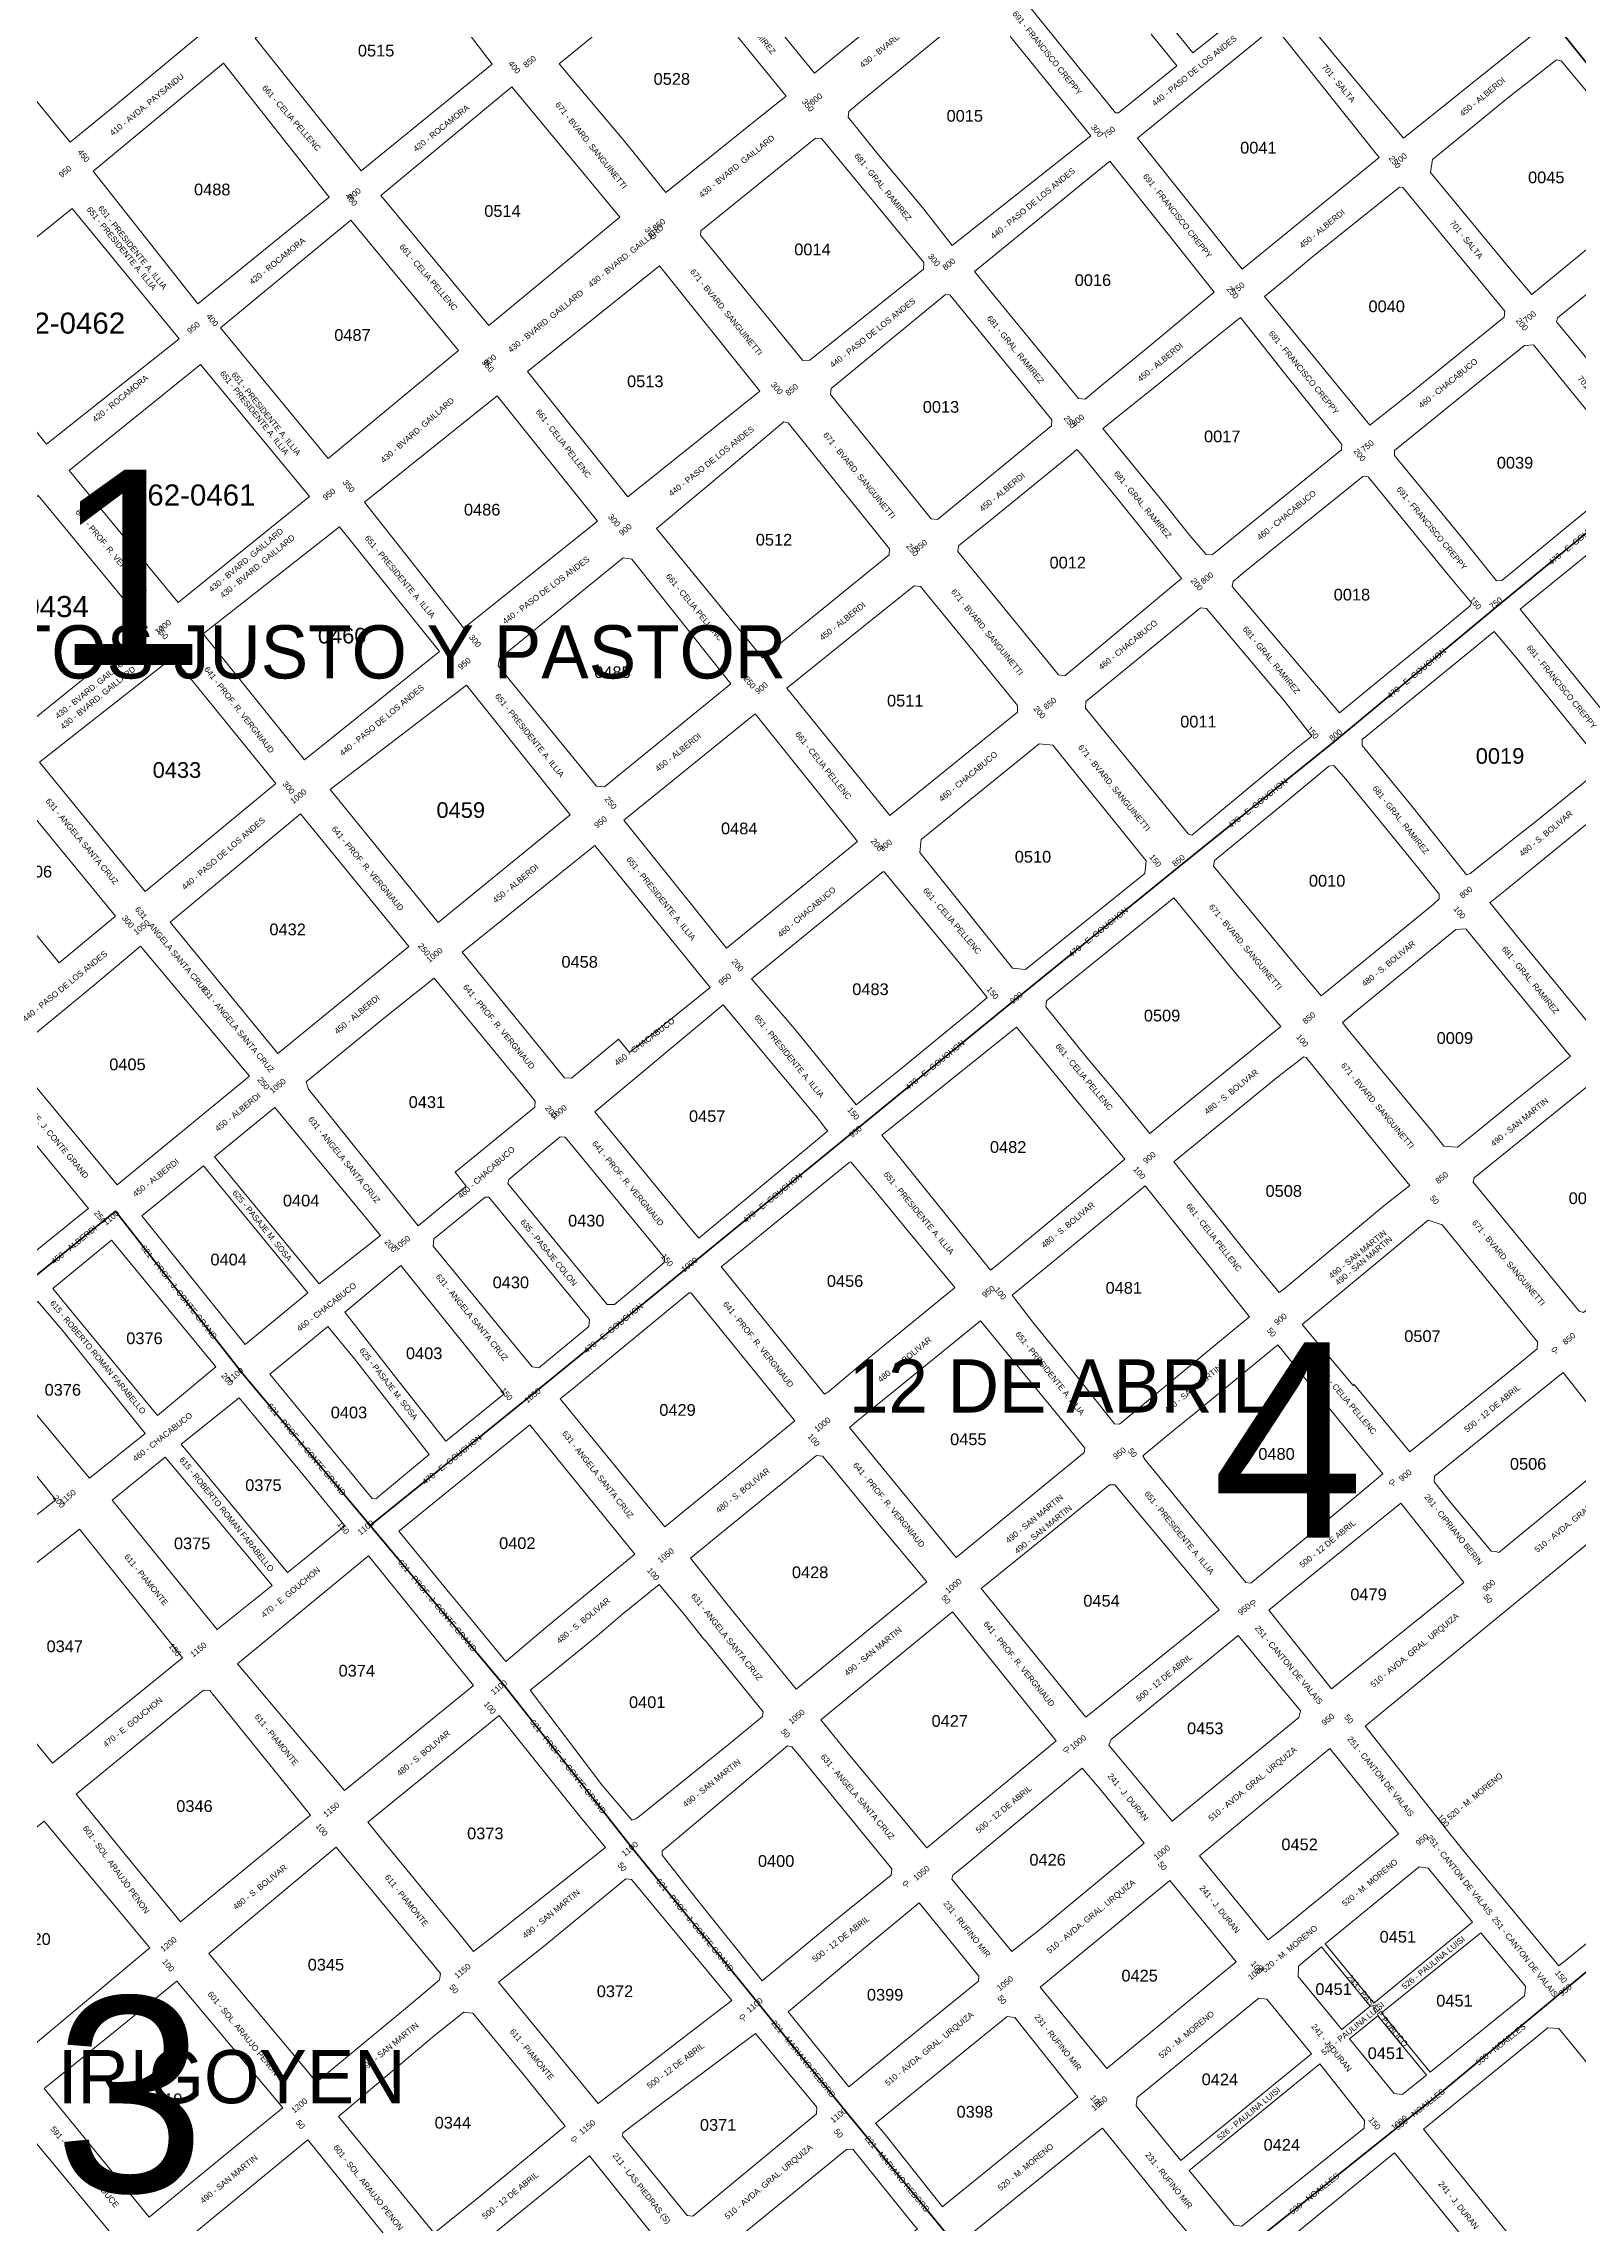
# Model space of a CAD drawing. Header units: millimetres. Extents: x -1182 to 19581, y -461 to 14363.
# Drawn here: x 14723 to 15509, y 10933 to 12049 of the extents above; entities that cross this region are included whole.
import ezdxf
from ezdxf.enums import TextEntityAlignment as Align

# ---------------------------------------------------------------- set-up
doc = ezdxf.new("R2010")
doc.units = ezdxf.units.MM
doc.layers.add('Barrios', color=70, linetype='Continuous', lineweight=40, true_color=0x94f532)
doc.layers.add('Barrios_Id', color=102, linetype='Continuous', lineweight=40)
doc.layers.add('Manzana', color=4, linetype='Continuous', lineweight=9)
doc.layers.add('Calle_id', color=7, linetype='Continuous')
doc.layers.add('Manzana_Id', color=6, linetype='Continuous')
doc.styles.add('Calle_Id', font='@Arial Unicode MS')
doc.styles.add('Manzana', font='@Arial Unicode MS')
doc.styles.add('SuperP', font='arial.ttf')

msp = doc.modelspace()

# ---------------------------------------------------------------- linework, layer by layer
at = {"layer": 'Barrios', "lineweight": 50}
for points in [[(15630.7, 11894.6), (15564.5, 11974.8), (15499.7, 12055.3), (15434, 12135.9), (15365.1, 12220.2), (15291, 12301.4), (15226.9, 12385.8), (15162.2, 12466.1)], [(14889.9, 11290.5), (14930.5, 11323.3), (14973.5, 11358.2), (15013.7, 11391.1), (15055.3, 11425.1), (15136.6, 11491.6), (15221.4, 11560.9), (15303.9, 11627.7), (15384.7, 11693), (15466.6, 11760.8), (15549.8, 11829.3), (15630.7, 11894.6)]]:
    msp.add_lwpolyline(points, dxfattribs=at)
at = {"layer": 'Barrios'}
for points in [[(14889.9, 11290.5), (14824.5, 11368.4), (14759.4, 11451.4), (14717.1, 11417.2), (14675.5, 11383.5), (14594.6, 11317), (14526.3, 11397), (14443.5, 11329.3), (14510.8, 11247.7), (14430.5, 11180.7), (14396.1, 11152)], [(15249.6, 10849.9), (15184.5, 10928.6), (15134.9, 10988.6), (15088.4, 11046.2), (15023.7, 11125.8), (14958.6, 11208.5), (14889.9, 11290.5)], [(15743, 11252.5), (15665.9, 11190), (15579.9, 11117.5), (15497.2, 11049.5), (15439.3, 11001.3), (15415.3, 10982.1), (15331.3, 10914.9), (15249.6, 10849.9)]]:
    msp.add_lwpolyline(points, dxfattribs=at)
at = {"layer": 'Manzana'}
for points in [[(15131.8, 12157.9), (15145.2, 12140.3), (15159.7, 12122.8), (15184.4, 12091.5), (15184.6, 12089.1), (15151.8, 12062.2), (15117.4, 12034.1), (15063.7, 12100), (15063.9, 12101.8)], [(15283.4, 12136.3), (15286.4, 12135.8), (15341.9, 12068.8), (15311, 12044.4), (15287.2, 12074), (15294.3, 12079.6), (15279.1, 12098.7), (15263.9, 12086), (15302.9, 12037.8), (15273, 12013.7), (15271.4, 12013.8), (15216.9, 12081.4)], [(14748.7, 12120.5), (14786, 12074.4), (14802.7, 12053.5), (14758.4, 12016.9), (14736.3, 11998.8), (14709.2, 12031.8), (14681.4, 12065.9)], [(15433.5, 12123.7), (15462.3, 12086.9), (15486, 12057.8), (15486.3, 12054.7), (15478.2, 12048.3), (15418.9, 12000.7), (15363.1, 12067.8)], [(14898.6, 12106.1), (14939, 12056), (14952.4, 12038.7), (14885.3, 11984), (14830.9, 12052)], [(15048.4, 12089.4), (14986.6, 12038.9), (15020.7, 11998.4), (15041.2, 11972.9), (15094, 12015.2), (15102.8, 12022.2), (15088.3, 12040)], [(15140.4, 12019), (15201.5, 12069.1), (15204.6, 12068.8), (15258.8, 12001.9), (15187.9, 11945.9), (15172.6, 11965.2), (15149.9, 11992.4), (15134.5, 12011.5), (15134.9, 12014.5)], [(15353.1, 12058), (15282.8, 12000.8), (15336.3, 11933.7), (15406.5, 11990.8)], [(14814.7, 12039.1), (14868.8, 11970.6), (14801.7, 11915.9), (14748, 11983.9)], [(14962.4, 12027), (14895.4, 11971.5), (14950.6, 11904.8), (15017.6, 11960.3)], [(15117.8, 12000.8), (15059.2, 11953.3), (15058.9, 11951.2), (15083.4, 11921.2), (15111.3, 11886.9), (15115, 11887.1), (15173.1, 11933.7), (15173.3, 11937.2), (15120.9, 12000.6)], [(15268.6, 11989), (15199.2, 11932.6), (15206, 11924.4), (15252.5, 11867.5), (15256, 11867.2), (15264.5, 11874.3), (15289, 11894.4), (15321.9, 11921.9), (15299.1, 11950.8)], [(15416.8, 11975.7), (15418.6, 11975.6), (15470.8, 11912.2), (15470.4, 11909.1), (15421, 11869.1), (15401.7, 11853.8), (15372.5, 11889.6), (15347.8, 11919.7), (15359.8, 11929.6), (15371.5, 11939.3)], [(14737.2, 11964.8), (14669.8, 11910.5), (14724.2, 11844.1), (14792, 11898.1)], [(14879.9, 11958.8), (14935.1, 11892), (14868.4, 11836.8), (14813.2, 11903.6)], [(15562.6, 11961.3), (15535.3, 11939.1), (15497.8, 11908.8), (15497.3, 11906.8), (15519.3, 11880.2), (15535.4, 11860.7), (15548.1, 11845.4), (15551.3, 11841.8), (15564.7, 11852.3), (15584.4, 11868.8), (15617.2, 11895.1), (15617.6, 11896.9), (15598.6, 11919.8), (15582.2, 11939.6), (15564.9, 11961.3)], [(15038, 11935.5), (14970.4, 11881.4), (15021.8, 11817.2), (15089.4, 11871.3)], [(15184.4, 11920.8), (15186.6, 11920.5), (15238.9, 11856.6), (15238.7, 11853.5), (15180.3, 11805.5), (15177.1, 11805.9), (15125.6, 11869.5), (15125.9, 11872.6)], [(15353.7, 11814.1), (15387.1, 11841.3), (15387.3, 11844), (15358.6, 11879.6), (15335.4, 11908.9), (15322.6, 11898.7), (15293, 11874.5), (15265, 11852.2), (15293.9, 11816.8), (15309.5, 11797.4), (15317.9, 11787.7), (15320.9, 11787.4)], [(15485.4, 11894.9), (15480.8, 11894.7), (15455.7, 11874.5), (15414.3, 11840.9), (15414.3, 11838.3), (15449.4, 11795.5), (15466.6, 11774.2), (15469.2, 11774.4), (15502.2, 11801.4), (15535.2, 11828.5), (15536.1, 11832.7), (15502.4, 11874.2)], [(14803, 11884.9), (14858.8, 11817.3), (14791.5, 11763), (14735.7, 11830.7)], [(14954.8, 11868.9), (15006.2, 11804.7), (14937.8, 11749.9), (14886.9, 11814.5)], [(15101.7, 11855.6), (15074.7, 11832.8), (15036.5, 11800.9), (15090.7, 11734.7), (15155.6, 11787.5), (15155.7, 11790.5), (15103.9, 11855.1)], [(15251.7, 11841.4), (15248.7, 11838.9), (15207.4, 11805.2), (15191.1, 11792), (15190.8, 11789.1), (15242.2, 11726), (15245.5, 11725.6), (15305.3, 11775.4), (15274, 11814.2), (15253.8, 11839)], [(15398, 11827.6), (15400.8, 11827.4), (15441.8, 11777.3), (15453.7, 11762.9), (15453, 11761.4), (15438.8, 11749.6), (15412.6, 11728.3), (15386.1, 11706.5), (15361.5, 11735.5), (15331.2, 11771.3), (15331.7, 11773.8), (15336.7, 11778)], [(14719.8, 11817.8), (14775.6, 11750.2), (14708.3, 11695.9), (14652.5, 11763.5)], [(15549.6, 11816), (15585.9, 11771.5), (15604, 11749.5), (15603.8, 11746.6), (15557.6, 11709.1), (15536.4, 11691.9), (15533.9, 11691.5), (15478.7, 11759.6), (15510.3, 11785.4), (15547.9, 11816)], [(14804.4, 11747.1), (14856.2, 11682.5), (14925.3, 11737.9), (14874.2, 11801.8)], [(15019.4, 11786), (14956, 11734.4), (14955.4, 11730.6), (15005.8, 11669.1), (15009.8, 11668.7), (15074.5, 11721.5), (15023.9, 11785.2)], [(15168.3, 11771.6), (15171.6, 11771.3), (15193.9, 11744), (15221.2, 11710.3), (15221.2, 11707), (15155.9, 11654.1), (15103.2, 11719.2), (15142.6, 11751)], [(15315, 11760.3), (15256.2, 11712.3), (15256.1, 11708.9), (15308.9, 11644.4), (15310.6, 11644), (15364.2, 11688.5), (15371.9, 11694.7), (15358.1, 11712.3), (15318.1, 11760)], [(15465.3, 11748.3), (15454.7, 11739.6), (15397.8, 11692.9), (15397.8, 11689.9), (15423.3, 11658.6), (15451.1, 11623.7), (15453.1, 11624.3), (15477.2, 11643.6), (15485.8, 11650.3), (15514.4, 11673.4), (15519.9, 11678.1), (15520.2, 11680.9), (15477.3, 11734)], [(14789, 11735), (14720.5, 11681.4), (14774.7, 11615.1), (14841.6, 11670.4)], [(14939.1, 11720.7), (14992.2, 11654.4), (14924.6, 11599.2), (14869.3, 11667.4)], [(15086.9, 11706), (15019.7, 11651.6), (15072.3, 11586.1), (15139.4, 11640.7)], [(15232.4, 11690.7), (15239.3, 11690), (15287.1, 11630.8), (15286.4, 11624.3), (15225.3, 11575.1), (15218.7, 11575.8), (15171.3, 11635), (15172, 11641.7)], [(15383.3, 11679.6), (15388.6, 11673.6), (15421.8, 11632.8), (15437.2, 11613.8), (15437.1, 11611.3), (15434.1, 11608.5), (15380.3, 11564.6), (15376.7, 11561.7), (15365.7, 11574.8), (15321.7, 11628.1), (15322.2, 11631), (15358.3, 11660.6), (15380.6, 11679.3)], [(14704.8, 11669.1), (14759.4, 11602.5), (14730.7, 11578.6), (14676, 11645.3)], [(15531.1, 11664.6), (15471, 11615.7), (15464.9, 11610.8), (15463.1, 11609.4), (15478.9, 11589.8), (15517.2, 11543.4), (15519.4, 11542.8), (15549.7, 11567.5), (15587.8, 11598.5), (15564.8, 11626.6), (15533.7, 11664.2)], [(15004.9, 11638.6), (15064, 11565.9), (15022.7, 11532.7), (15017, 11539.5), (14992.9, 11519.5), (14989.4, 11519.7), (14937, 11584)], [(15152.3, 11625.1), (15153.1, 11625.1), (15162.8, 11613.4), (15192.4, 11577.4), (15205.7, 11560.8), (15198.4, 11554.6), (15161.3, 11524.2), (15138.7, 11505.9), (15115.5, 11534.5), (15109.7, 11541.7), (15103.3, 11549.3), (15085.1, 11570.4)], [(15301.4, 11611.9), (15295.9, 11607.5), (15236.2, 11559.1), (15235.8, 11556), (15256.5, 11530.4), (15273.7, 11510), (15289.1, 11491.3), (15299.4, 11500), (15356.1, 11546), (15349.3, 11554), (15336.6, 11569), (15335.9, 11569.9), (15334.8, 11571.1)], [(15450.9, 11596), (15500.4, 11535.4), (15502.5, 11532.9), (15504.4, 11530.8), (15474.6, 11506.9), (15455.1, 11491), (15446.6, 11484.3), (15439.5, 11484.8), (15433.7, 11492), (15392.1, 11542.5), (15389.1, 11546.1), (15387.6, 11548), (15393.1, 11552.6), (15445.7, 11595.6)], [(14772.2, 11587.1), (14747.7, 11566.5), (14705.2, 11531.5), (14760.4, 11465), (14828.1, 11520.5)], [(14922.7, 11570.7), (14968.1, 11515.7), (14974.3, 11507.8), (14974.1, 11504.7), (14933.3, 11471.4), (14939, 11464.2), (14914.4, 11443.9), (14858.2, 11514), (14857.1, 11517.6), (14898.4, 11551.5)], [(15070.6, 11557.1), (15118.9, 11499.2), (15120.5, 11497.2), (15123.2, 11493.6), (15124.1, 11492.6), (15118.9, 11488.2), (15058.2, 11437.7), (15052.6, 11444.2), (15004.9, 11502.3)], [(15220.8, 11545.6), (15151.9, 11490.3), (15207.5, 11421.2), (15210.5, 11423.6), (15276.2, 11478.1), (15252.2, 11507.3)], [(14690.5, 11519.3), (14623, 11463.3), (14668.2, 11408.4), (14675.9, 11398.8), (14678.8, 11398.6), (14690.6, 11408.4), (14744.4, 11451.9), (14745.7, 11452.9)], [(15514.5, 11516.5), (15516.9, 11516.2), (15570.3, 11450.7), (15570.2, 11447.5), (15550.8, 11431.7), (15511.1, 11399.6), (15508.8, 11400.2), (15454.6, 11466.3), (15455.1, 11468.5)], [(14895.2, 11439), (14863.8, 11414.3), (14810.1, 11479.2), (14841, 11504.5)], [(14987.1, 11489.6), (14973.7, 11478.5), (14960.8, 11467.7), (14960.4, 11465.7), (15011.2, 11403.7), (15015, 11403.6), (15027, 11413.8), (15040.4, 11425.2), (15040.5, 11427.6), (14989.7, 11489.4)], [(15135.9, 11476.8), (15135.1, 11476.3), (15084.7, 11435.3), (15069.6, 11423), (15070, 11422.4), (15114.2, 11367.8), (15122.5, 11357.7), (15124.7, 11359.2), (15142.1, 11373.9), (15188.8, 11412), (15189.2, 11412.4), (15165.3, 11441.3), (15151.3, 11458.3)], [(14786.2, 11432.6), (14773, 11449), (14804.5, 11474.7), (14857.9, 11409.6), (14825.8, 11383.2)], [(14950.6, 11458.7), (15002.1, 11396), (15001.8, 11392.4), (14976.2, 11371.3), (14972.8, 11371.8), (14922.1, 11433.6), (14922.4, 11437.3), (14948.8, 11458.7)], [(15367.1, 11393.5), (15393.2, 11362.3), (15393.6, 11362.7), (15422.2, 11328.2), (15477.6, 11373), (15487.3, 11381), (15487.5, 11384.6), (15438.7, 11444.5), (15431.6, 11446.9), (15404.6, 11424.5)], [(14757.4, 11436.6), (14727.3, 11411.8), (14738.8, 11397.9), (14780.9, 11346.8), (14810.9, 11371.7)], [(14905.6, 11423.6), (14876.9, 11399.8), (14902.8, 11366.4), (14928.6, 11333.7), (14958.4, 11358)], [(14719.7, 11405.3), (14690.3, 11381.5), (14746.1, 11314.8), (14774.7, 11337.7), (14733.2, 11389.3)], [(15053.2, 11409.6), (14995, 11361.7), (14987.2, 11355.4), (15005.6, 11332.9), (15040.8, 11289.8), (15070.4, 11314.1), (15107.2, 11344.1), (15054.4, 11409.4), (15054.2, 11409.6)], [(14868.2, 11392.5), (14853.5, 11380.3), (14838.5, 11368.1), (14890.8, 11304.4), (14892.8, 11304.2), (14920, 11326.9), (14881.9, 11375.9)], [(15202.4, 11395.4), (15138.6, 11343.7), (15135.3, 11340.7), (15172.3, 11295.5), (15189.9, 11274.1), (15193.6, 11277.2), (15255.4, 11328), (15255.7, 11330.2), (15250.2, 11337.1)], [(14728.9, 11303.7), (14675.5, 11369.8), (14620.6, 11325.1), (14620.2, 11324.8), (14611.8, 11317.7), (14607.3, 11314.2), (14660.3, 11249.6), (14686.7, 11270.3), (14694.2, 11276.6)], [(15500.6, 11368.8), (15434.7, 11315.8), (15434.6, 11312.9), (15442.7, 11302.8), (15463.8, 11277.4), (15466.1, 11277.2), (15467.8, 11276.8), (15530, 11328), (15530.2, 11331.3)], [(14822.7, 11355.9), (14793.1, 11332.1), (14847.6, 11266.5), (14854.4, 11272), (14876.9, 11290.4), (14853.8, 11318.5)], [(14971.6, 11342), (15025.3, 11275.9), (14979.7, 11238.2), (14959.3, 11221), (14935.8, 11249.6), (14930.7, 11255.7), (14904.6, 11287.7)], [(14784.9, 11325.5), (14757.7, 11303.6), (14783.3, 11272), (14811.6, 11237.3), (14839.6, 11259.9), (14805.4, 11301.1)], [(15118.4, 11326.4), (15121.5, 11326.1), (15126.4, 11320.3), (15151.3, 11289.9), (15174.8, 11261.7), (15150.7, 11241.7), (15107.9, 11206.8), (15072.4, 11250.5), (15053.9, 11273.8), (15072.7, 11289.1)], [(15202.7, 11258.3), (15256.3, 11192.5), (15324.5, 11247.3), (15271.1, 11311.4), (15268.3, 11311.4)], [(15417.5, 11302), (15449.8, 11261.3), (15389.1, 11212.6), (15383.6, 11208.2), (15382, 11206.9), (15366, 11227), (15350, 11247.2), (15356.7, 11252.9)], [(15546, 11308), (15550.9, 11307.3), (15648.3, 11187), (15539.9, 11098.2), (15537.9, 11096.8), (15498.4, 11065.1), (15495, 11069.3), (15451.4, 11121.9), (15442.8, 11132.6), (15399.2, 11187.9), (15515.1, 11282.8)], [(14741.1, 11288.6), (14793.7, 11222.8), (14769.2, 11202.9), (14727.2, 11168.8), (14672.7, 11235.2), (14674.2, 11236.4)], [(14889, 11275.1), (14821.9, 11219.8), (14876.7, 11154.9), (14942.8, 11208.6)], [(15037.8, 11260.4), (15019.2, 11245.3), (15006, 11234.1), (14979.3, 11212.3), (14971.7, 11206.2), (15008.5, 11157.8), (15022.9, 11140.7), (15023.8, 11139.7), (15025.9, 11140.3), (15027.7, 11141.7), (15073.3, 11178.4), (15090.8, 11192.8), (15091.1, 11195.1), (15061.8, 11231.2), (15060.6, 11232.6), (15051, 11244.6)], [(15334.3, 11234.3), (15366.1, 11195.7), (15365.4, 11192.2), (15300.4, 11139.1), (15268, 11178.1), (15269.2, 11181)], [(14804.6, 11206.2), (14807.7, 11206), (14859.3, 11142.2), (14792.7, 11087.6), (14764.4, 11122.1), (14739.3, 11153), (14795.7, 11199)], [(14955.9, 11193.3), (14996.8, 11142.1), (15010.3, 11125.7), (14952.5, 11079.9), (14942.8, 11072.5), (14935.3, 11081.9), (14896.9, 11128.6), (14888.7, 11138.7), (14906.1, 11152.9)], [(15103.5, 11177.7), (15105.8, 11177.2), (15109.6, 11172.7), (15157, 11114.8), (15156.6, 11111.6), (15127.3, 11087.9), (15090.5, 11057.4), (15057, 11099.5), (15039.3, 11121.7), (15039.4, 11124), (15040.9, 11125.2)], [(15381.2, 11176.3), (15416.3, 11132.7), (15353.9, 11081.7), (15352.1, 11080.4), (15349.7, 11078.4), (15314.5, 11121.4)], [(15254.4, 11166.3), (15263.4, 11155.8), (15286.1, 11128), (15233.4, 11084.2), (15218.4, 11072.4), (15187.6, 11109.5), (15188.1, 11111.6), (15195.4, 11117.4)], [(14723, 11139.2), (14655.5, 11084.9), (14669.9, 11067.7), (14710.2, 11018.4), (14777, 11074.3)], [(14872.5, 11125.8), (14925.8, 11061.2), (14925.4, 11057.9), (14911.8, 11046.5), (14862.3, 11005.6), (14807.3, 11071.4)], [(15020.8, 11109.7), (15023.6, 11109.4), (15075.1, 11047.3), (15051, 11029), (15006.6, 10994.6), (14955.6, 11056.7), (14978.5, 11074.9)], [(15299.2, 11108.8), (15232.8, 11054.2), (15267, 11012.6), (15333.3, 11067.2)], [(15427, 11115.8), (15431.5, 11115.2), (15454.3, 11087.4), (15403.7, 11046), (15378.8, 11076.4)], [(15170.9, 11097.3), (15201.5, 11059.8), (15201.3, 11057.2), (15165.2, 11028), (15135, 11003.2), (15103.9, 11041.6), (15137.5, 11069.7)], [(15458.5, 11082.1), (15481.3, 11054.7), (15481.4, 11054.1), (15480.9, 11049.7), (15432.6, 11010.7), (15407.7, 11041.1)], [(15377, 11074.8), (15365.1, 11065), (15365, 11059.7), (15387.3, 11032.6), (15401.8, 11044.5)], [(14790.9, 11057.2), (14738.7, 11015), (14726.3, 11005), (14722.9, 11002.3), (14724.5, 11000.4), (14776.7, 10936.4), (14821.5, 10973.1), (14845.1, 10992.4)], [(14937.8, 11041.4), (14942.5, 11040.9), (14967.5, 11010.6), (14989.7, 10983), (14945.4, 10946.5), (14922.6, 10928.2), (14873.6, 10988), (14922.8, 11029.4)], [(15344.9, 11048.5), (15349, 11048), (15371.8, 11020), (15304.9, 10965.5), (15282.1, 10993.4), (15282.5, 10997.7)], [(15087.1, 11030.4), (15036.6, 10992.7), (15019.2, 10979.7), (15019, 10977.9), (15024.5, 10971.3), (15052.2, 10937.3), (15055.1, 10937), (15118.3, 10989.4), (15118.6, 10992.8)], [(15216, 11039.1), (15219.9, 11038.7), (15252.2, 10998), (15184.2, 10942.9), (15182.8, 10941.8), (15153.5, 10978.7), (15148.5, 10984.5), (15148.9, 10984.8)], [(15405.8, 11039.6), (15430.7, 11009.2), (15418.3, 10999.2), (15414.2, 10999.7), (15391.2, 11027.8)], [(15376, 11015), (15399, 10986), (15398.8, 10982.1), (15336.2, 10931.9), (15332.2, 10932.4), (15309.2, 10960.3)], [(14706.7, 10989), (14759.7, 10925.2), (14759.1, 10921.7), (14694.4, 10869.3), (14641.4, 10935.1), (14667.1, 10956.2), (14699.2, 10983)], [(14858, 10976.1), (14844.4, 10965), (14802.2, 10930.2), (14790.3, 10920.8), (14816.9, 10888.3), (14838.3, 10861.6), (14841.1, 10861.3), (14907.3, 10914.9)], [(15264.8, 10982.1), (15262.1, 10980), (15197.4, 10927.8), (15197.3, 10927.5), (15251.3, 10860.8), (15300, 10900.1), (15309.3, 10907.6), (15319.1, 10915.8), (15299.4, 10939.1), (15290.7, 10950)], [(15002.2, 10967.9), (14949.6, 10925.2), (14935, 10913.3), (14970.4, 10868.9), (15038.1, 10923)], [(15137, 10971.2), (15168.6, 10932.1), (15170.1, 10930.4), (15101.8, 10877.1), (15069.3, 10916.3), (15069.9, 10919.1), (15133.7, 10971.1)]]:
    msp.add_lwpolyline(points, close=True, dxfattribs=at)
at = {"layer": 'Manzana', "linetype": 'Continuous'}
for points in [[(15552.7, 11976.7), (15499.7, 12040.3), (15497.2, 12040.8), (15472.1, 12021.3), (15458.8, 12010.3), (15433.7, 11989.9), (15432.7, 11983.2), (15473, 11934.4), (15484.6, 11920.7), (15489.6, 11924.9)], [(15429.1, 10981.5), (15547.1, 10836), (15612.8, 10889.4), (15613.2, 10893.1), (15498.5, 11033.1), (15492.8, 11033.4)], [(15414.3, 10969.4), (15467.1, 10904.4), (15400.2, 10848.1), (15348.5, 10913.3), (15349.3, 10916.3)]]:
    msp.add_lwpolyline(points, close=True, dxfattribs=at)
at = {"layer": 'Manzana'}
for points in [[(14909.6, 11587), (14854.2, 11654.9), (14787.5, 11599.4), (14842.5, 11532.2), (14909.6, 11587)], [(15301.4, 11476.7), (15339.9, 11428.4), (15355.3, 11409.8), (15357.6, 11411.6), (15409.7, 11454.9), (15422.1, 11464.6), (15413.6, 11475), (15369, 11530.2), (15367.8, 11530.4), (15354.5, 11520.2), (15301.4, 11476.7)], [(15286.7, 11464.4), (15340.1, 11397.4), (15332.6, 11391.2), (15273.5, 11342.4), (15271, 11342.6), (15248.1, 11371.4), (15229.7, 11394), (15220, 11406.5), (15218.5, 11408.4), (15251.8, 11435.7), (15286.7, 11464.4)], [(15188, 11246.3), (15120.6, 11191), (15136.1, 11171.9), (15174.9, 11125.6), (15241.1, 11180.3), (15188, 11246.3)]]:
    msp.add_lwpolyline(points, dxfattribs=at)
at = {"layer": 'Manzana', "linetype": 'Continuous'}
msp.add_lwpolyline([(15354.6, 11383.1), (15380, 11351.7), (15408.4, 11317), (15408.1, 11316.8), (15393.5, 11304.5), (15340.8, 11261), (15338.1, 11261.4), (15310.5, 11294.9), (15286.6, 11324.2), (15285.5, 11326.2), (15301.3, 11339.3), (15311.9, 11347.8), (15354.6, 11383.1)], dxfattribs=at)

# ---------------------------------------------------------------- texts
at = {"color": 40, "true_color": 0xe6bd19, "style": 'Calle_Id'}
for s, p in [('400', (14963.7, 12037.1, 1)), ('350', (15114, 12017.6, 1)), ('300', (15262, 12004.6, 1)), ('450', (14743.2, 11991.8, 1)), ('250', (15414.5, 11988.6, 1)), ('400', (14880.3, 11969.3, 1)), ('350', (15033.5, 11952.1, 1)), ('300', (15178.6, 11938.4, 1)), ('250', (15331.4, 11921.8, 1)), ('400', (14809.1, 11907.7, 1)), ('200', (15479.6, 11905.5, 1)), ('350', (14950.2, 11884.3, 1)), ('300', (15098.1, 11872.8, 1)), ('250', (15248.1, 11855.5, 1)), ('200', (15396.5, 11838.6, 1)), ('350', (14878.9, 11822.7, 1)), ('300', (15014.8, 11805.1, 1)), ('250', (15167.5, 11790, 1)), ('200', (15313.1, 11772.4, 1)), ('150', (15455.8, 11762.7, 1)), ('350', (14783.5, 11747.5, 1)), ('300', (14943.6, 11743.4, 1)), ('250', (15084.2, 11722.2, 1)), ('200', (15232.6, 11706.9, 1)), ('150', (15372.4, 11696.5, 1)), ('300', (14848.1, 11668.3, 1)), ('250', (15013, 11660.5, 1)), ('200', (15149.3, 11639.1, 1)), ('150', (15291.9, 11630.9, 1)), ('300', (14765.9, 11599.7, 1)), ('100', (15447.6, 11604.4, 1)), ('250', (14917.5, 11585.4, 1)), ('200', (15078, 11577.4, 1)), ('150', (15208.6, 11563.2, 1)), ('100', (15367.1, 11538.8, 1)), ('250', (14835.3, 11516.9, 1)), ('200', (14982.6, 11502.3, 1)), ('150', (15137.3, 11501.5, 1)), ('100', (15283.7, 11471.1, 1)), ('50', (15434.8, 11457.3, 1)), ('250', (14751.7, 11448.5, 1)), ('200', (14900.4, 11433.7, 1)), ('150', (15041.9, 11426.4, 1)), ('100', (15212.5, 11409.4, 1)), ('50', (15351.4, 11389.5, 1)), ('0-', (15496.6, 11380.1, 1)), ('200', (14816.8, 11365.4, 1)), ('150', (14959.7, 11357.8, 1)), ('100', (15117, 11334.3, 1)), ('50', (15280.2, 11327.8, 1)), ('0-', (15413.3, 11312.3, 1)), ('200', (14730.6, 11302.8, 1)), ('150', (14876.1, 11289.4, 1)), ('100', (15034.8, 11265.7, 1)), ('50', (15184.7, 11252.7, 1)), ('50', (15462.2, 11253.1, 1)), ('0-', (15342.1, 11250.6, 1)), ('150', (14789.9, 11226.9, 1)), ('100', (14951.2, 11197.3, 1)), ('50', (15102.6, 11184.2, 1)), ('50', (15391, 11191.5, 1)), ('0-', (15246.6, 11175.5, 1)), ('100', (15439.3, 11139.5, 1)), ('100', (14865.1, 11134.8, 1)), ('50', (15018.9, 11115.8, 1)), ('0-', (15164.4, 11106.9, 1)), ('50', (15295.5, 11116.3, 1)), ('100', (14786.5, 11065.4, 1)), ('100', (15343.8, 11064.4, 1)), ('50', (14932.8, 11053.3, 1)), ('150', (15499.6, 11059.6, 1)), ('50', (15213.4, 11047.8, 1)), ('0-', (15080.8, 11038.5, 1)), ('100', (15261.6, 10995.8, 1)), ('50', (14854.2, 10983.9, 1)), ('150', (15404.1, 10984.5, 1)), ('0-', (14994.6, 10976, 1)), ('50', (15129.7, 10979.4, 1))]:
    msp.add_text(s, height=3, rotation=309.3589, dxfattribs=at).set_placement(p, align=Align.MIDDLE)
at = {"color": 32, "true_color": 0xe3621c, "style": 'Calle_Id'}
for s, p in [('850', (14971.5, 12040, 1)), ('800', (15118.1, 12020.8, 1)), ('750', (15268.1, 12003.8, 1)), ('700', (15417.4, 11990.1, 1)), ('950', (14733.7, 11983.7, 1)), ('900', (14881.8, 11972.3, 1)), ('850', (15037.7, 11956.5, 1)), ('800', (15186.1, 11936.3, 1)), ('750', (15334.3, 11924, 1)), ('700', (15483.5, 11909.3, 1)), ('950', (14799.4, 11903.8, 1)), ('900', (14951.2, 11887.1, 1)), ('850', (15105.7, 11872, 1)), ('800', (15252.2, 11856.4, 1)), ('750', (15400.4, 11843.2, 1)), ('950', (14868.8, 11818.5, 1)), ('900', (15020.5, 11800.4, 1)), ('850', (15171.8, 11792.2, 1)), ('800', (15318.3, 11775.6, 1)), ('750', (15466.2, 11762.8, 1)), ('1000', (14783.8, 11750.5, 1)), ('950', (14938.1, 11731.8, 1)), ('900', (15090.2, 11719.3, 1)), ('850', (15237.9, 11711.4, 1)), ('800', (15384.2, 11695.2, 1)), ('1000', (14853.1, 11663.8, 1)), ('950', (15007.8, 11650.7, 1)), ('900', (15153.8, 11638.8, 1)), ('850', (15303.7, 11631, 1)), ('800', (15450.9, 11614.7, 1)), ('1050', (14772.8, 11596.8, 1)), ('1000', (14922.8, 11582.6, 1)), ('950', (15071.4, 11570.2, 1)), ('900', (15220.7, 11560.7, 1)), ('850', (15370.5, 11550.4, 1)), ('1050', (14842.5, 11515.6, 1)), ('1000', (14986.4, 11502.1, 1)), ('950', (15138.3, 11492.2, 1)), ('900', (15288.8, 11478.9, 1)), ('850', (15438.5, 11468.6, 1)), ('1100', (14757.2, 11448.1, 1)), ('1050', (14906.2, 11435.2, 1)), ('1000', (15053.3, 11424.1, 1)), ('950', (15206.4, 11410.3, 1)), ('900', (15355.9, 11396.2, 1)), ('850', (15503.6, 11386.2, 1)), ('1100', (14820.8, 11367.6, 1)), ('1050', (14973, 11357.1, 1)), ('1000', (15121.4, 11342.2, 1)), ('950', (15273.5, 11327.6, 1)), ('900', (15419.8, 11316.2, 1)), ('1150', (14735, 11305.1, 1)), ('1100', (14887.6, 11289.5, 1)), ('1050', (15041.2, 11275.2, 1)), ('1000', (15188.5, 11259.6, 1)), ('900', (15462.6, 11259.8, 1)), ('950', (15337.4, 11247.7, 1)), ('1150', (14801.9, 11227, 1)), ('1100', (14955.8, 11207.7, 1)), ('1050', (15108.2, 11192.6, 1)), ('950', (15380.2, 11191.3, 1)), ('1000', (15252.3, 11179.6, 1)), ('1150', (14870, 11145.1, 1)), ('950', (15428.4, 11129.7, 1)), ('1100', (15022.8, 11125, 1)), ('1000', (15295.2, 11123.2, 1)), ('1050', (15172.1, 11112.6, 1)), ('1200', (14786.6, 11076.2, 1)), ('1150', (14937.1, 11062.5, 1)), ('1000', (15343.4, 11061.7, 1)), ('1050', (15214.9, 11056.2, 1)), ('950', (15501.8, 11052.8, 1)), ('1100', (15086.7, 11045, 1)), ('1200', (14853.6, 10993.6, 1)), ('1050', (15263.2, 10994.7, 1)), ('1150', (15001, 10982.5, 1)), ('1100', (15129.6, 10988.6, 1)), ('1000', (15416.7, 10984.8, 1))]:
    msp.add_text(s, height=3, rotation=39.3589, dxfattribs=at).set_placement(p, align=Align.MIDDLE)
at = {"layer": 'Barrios', "char_height": 27.226, "width": 759.763, "attachment_point": 1, "style": 'SuperP'}
for s, insert in [('{\\fConstantia|b0|i0|c0|p18;SANTOS JUSTO Y PASTOR}', (14629.5, 11751.4)), ('{\\fConstantia|b0|i0|c0|p18;12 DE ABRIL}', (15134.9, 11375.6)), ('{\\fConstantia|b0|i0|c0|p18;HIPOLITO IRIGOYEN}', (14549.9, 11022))]:
    msp.add_mtext(s, dxfattribs=dict(at, insert=insert))
at = {"layer": 'Barrios_Id', "style": 'Manzana'}
for s, p in [('1', (14766.7, 11781)), ('3', (14766.7, 10999.3))]:
    msp.add_text(s, height=100, dxfattribs=at).set_placement(p, align=Align.MIDDLE_CENTER)
at = {"layer": 'Barrios_Id', "color": 102, "style": 'Manzana'}
msp.add_text('4', height=100, dxfattribs=at).set_placement((15359.8, 11334.3), align=Align.MIDDLE_CENTER)
at = {"layer": 'Calle_id', "color": 7, "style": 'Calle_Id'}
for s, rotation, p in [('681 - GRAL. RAMIREZ', 309.0326, (15082.9, 12061.2, 1)), ('430 - BVARD. GAILLARD', 38.9086, (15159.8, 12052.8, 1)), ('440 - PASO DE LOS ANDES', 39.218, (15311.8, 12035.3, 1)), ('701 - SALTA', 309.4269, (15385.7, 12028.9, 1)), ('410 - AVDA. PAYSANDU', 39.4064, (14775.5, 12018, 1)), ('661 - CELIA PELLENC', 311.062, (14849.6, 12011.1, 1)), ('450 - ALBERDI', 39.5201, (15459.3, 12021.9, 1)), ('420 - ROCAMORA', 38.9912, (14926.2, 12005.9, 1)), ('671 - BVARD. SANGUINETTI', 308.8014, (15003, 11997.1, 1)), ('430 - BVARD. GAILLARD', 38.9086, (15077.5, 11986.4, 1)), ('681 - GRAL. RAMIREZ', 309.2763, (15152.4, 11975.8, 1)), ('440 - PASO DE LOS ANDES', 39.4842, (15229.1, 11967.4, 1)), ('651 - PRESIDENTE A. ILLIA', 309.24, (14762.6, 11944.4)), ('651 - PRESIDENTE A. ILLIA', 308.6417, (14768.2, 11944.8, 1)), ('450 - ALBERDI', 39.4367, (15377.2, 11954.4, 1)), ('701 - SALTA', 309.0871, (15451.1, 11948.9, 1)), ('420 - ROCAMORA', 38.9912, (14842.3, 11937.9, 1)), ('661 - CELIA PELLENC', 310.3635, (14919.7, 11929.6, 1)), ('430 - BVARD. GAILLARD', 39.0333, (15020.7, 11940.5, 1)), ('671 - BVARD. SANGUINETTI', 309.1674, (15072.2, 11911.7, 1)), ('430 - BVARD. GAILLARD', 39.0333, (14979.7, 11907.1, 1)), ('440 - PASO DE LOS ANDES', 38.4302, (15147.1, 11901.1, 1)), ('681 - GRAL. RAMIREZ', 309.0522, (15220.2, 11892.6, 1)), ('450 - ALBERDI', 39.4367, (15294.3, 11886.1, 1)), ('420 - ROCAMORA', 39.2039, (14761.9, 11867.5, 1)), ('651 - PRESIDENTE A. ILLIA', 308.5526, (14830.6, 11860.2)), ('651 - PRESIDENTE A. ILLIA', 308.9485, (14836.6, 11859.7, 1)), ('460 - CHACABUCO', 39.1811, (15441.7, 11875.3, 1)), ('701 - SALTA', 309.7604, (15516.6, 11869.3, 1)), ('430 - BVARD. GAILLARD', 41.1416, (14914, 11851.3, 1)), ('661 - CELIA PELLENC', 307.8145, (14988.8, 11844.5, 1)), ('440 - PASO DE LOS ANDES', 38.6464, (15064.5, 11835.4, 1)), ('671 - BVARD. SANGUINETTI', 309.1999, (15140.3, 11828.1, 1)), ('450 - ALBERDI', 39.4367, (15213.4, 11819.6, 1)), ('681 - GRAL. RAMIREZ', 309.7251, (15285.4, 11813.2, 1)), ('460 - CHACABUCO', 39.2397, (15359, 11807.8, 1)), ('641 - PROF. R. VERGNIAUD', 309.6564, (14757.4, 11789.1, 1)), ('430 - BVARD. GAILLARD', 40.0253, (14826.3, 11784.8)), ('470 - E. GOUCHON', 39.4717, (15508.2, 11795.1, 1)), ('430 - BVARD. GAILLARD', 39.6451, (14832.1, 11781.6, 1)), ('651 - PRESIDENTE A. ILLIA', 309.8171, (14905.1, 11776.3, 1)), ('440 - PASO DE LOS ANDES', 37.1337, (14979.9, 11769.4, 1)), ('661 - CELIA PELLENC', 309.5542, (15055.9, 11760.7, 1)), ('671 - BVARD. SANGUINETTI', 309.1999, (15205.8, 11747.9, 1)), ('450 - ALBERDI', 38.5359, (15131.7, 11753.5, 1)), ('460 - CHACABUCO', 39.2397, (15277.8, 11741.4, 1)), ('681 - GRAL. RAMIREZ', 309.468, (15351.2, 11733.6, 1)), ('430 - BVARD. GAILLARD', 39.2756, (14747.8, 11719.8)), ('470 - E. GOUCHON', 39.6069, (15425.6, 11726.9, 1)), ('430 - BVARD. GAILLARD', 39.2637, (14750.4, 11714.3, 1)), ('641 - PROF. R. VERGNIAUD', 308.1425, (14822.8, 11708.1)), ('440 - PASO DE LOS ANDES', 39.6099, (14895.8, 11702.8)), ('651 - PRESIDENTE A. ILLIA', 308.821, (14971.5, 11695.1, 1)), ('450 - ALBERDI', 38.5359, (15047.5, 11686.4, 1)), ('661 - CELIA PELLENC', 308.7231, (15121.9, 11679.6, 1)), ('671 - BVARD. SANGUINETTI', 309.2159, (15270.8, 11668.2, 1)), ('460 - CHACABUCO', 39.7894, (15196, 11674, 1)), ('470 - E. GOUCHON', 38.9596, (15344.3, 11660.3, 1)), ('681 - GRAL. RAMIREZ', 308.5756, (15417.5, 11651.8, 1)), ('631 - ANGELA SANTA CRUZ', 309.5623, (14742.3, 11640.8, 1)), ('480 - S. BOLIVAR', 39.5959, (15491.8, 11644.8, 1)), ('440 - PASO DE LOS ANDES', 40.5955, (14814.7, 11634.6)), ('641 - PROF. R. VERGNIAUD', 309.7962, (14888.6, 11626.9)), ('450 - ALBERDI', 39.3721, (14964.3, 11619.2, 1)), ('651 - PRESIDENTE A. ILLIA', 308.8728, (15038.8, 11611.5, 1)), ('460 - CHACABUCO', 40.1592, (15113.3, 11604.6, 1)), ('661 - CELIA PELLENC', 310.5892, (15187.8, 11600.1, 1)), ('631 - ANGELA SANTA CRUZ', 309.6433, (14788.1, 11585.4, 1)), ('470 - E. GOUCHON', 38.9596, (15262.6, 11594.3, 1)), ('671 - BVARD. SANGUINETTI', 309.789, (15338, 11586.7, 1)), ('480 - S. BOLIVAR', 39.5959, (15411.2, 11578.2, 1)), ('440 - PASO DE LOS ANDES', 39.2919, (14733.5, 11566.6, 1)), ('681 - GRAL. RAMIREZ', 309.4628, (15483.9, 11569.8, 1)), ('631 - ANGELA SANTA CRUZ', 309.6433, (14822, 11544.5, 1)), ('641 - PROF. R. VERGNIAUD', 309.5617, (14955.8, 11545.9, 1)), ('450 - ALBERDI', 39.6176, (14883.1, 11552.2, 1)), ('460 - CHACABUCO', 37.1811, (15030.3, 11538.2, 1)), ('651 - PRESIDENTE A. ILLIA', 309.3783, (15104.4, 11530.8, 1)), ('470 - E. GOUCHON', 39.2842, (15179, 11526.3, 1)), ('661 - CELIA PELLENC', 309.8241, (15255.4, 11520.2, 1)), ('480 - S. BOLIVAR', 38.7191, (15330.7, 11512.6, 1)), ('671 - BVARD. SANGUINETTI', 309.789, (15405.6, 11505.5, 1)), ('621 - PROF. J. CONTE GRAND', 309.8474, (14725.6, 11491.9, 1)), ('450 - ALBERDI', 38.9766, (14822.1, 11502.2, 1)), ('631 - ANGELA SANTA CRUZ', 309.0481, (14876.6, 11477.7, 1)), ('490 - SAN MARTIN', 39.2185, (15478.3, 11497.1, 1)), ('450 - ALBERDI', 38.2305, (14780.1, 11468.6)), ('460 - CHACABUCO', 41.9271, (14949.3, 11471.3, 1)), ('641 - PROF. R. VERGNIAUD', 309.4291, (15021.8, 11465.7, 1)), ('470 - E. GOUCHON', 39.2842, (15095.9, 11458.3, 1)), ('651 - PRESIDENTE A. ILLIA', 309.7042, (15170.8, 11450.5, 1)), ('625 - PASAJE M. SOSA', 309.108, (14834.6, 11444.1, 1)), ('480 - S. BOLIVAR', 39.7085, (15247.1, 11444.4, 1)), ('661 - CELIA PELLENC', 308.1803, (15321.9, 11438, 1)), ('450 - ALBERDI', 38.9766, (14738.2, 11434.3, 1)), ('635 - PASAJE COLON', 309.5852, (14981.3, 11430.3, 1)), ('671 - BVARD. SANGUINETTI', 309.7865, (15472.7, 11425, 1)), ('621 - PROF. J. CONTE GRAND', 308.246, (14792, 11410, 1)), ('490 - SAN MARTIN', 39.2594, (15395.4, 11429.4, 1)), ('460 - CHACABUCO', 38.3522, (14867.5, 11402.4, 1)), ('631 - ANGELA SANTA CRUZ', 309.0243, (14941.9, 11397.2, 1)), ('470 - E. GOUCHON', 39.29, (15014.4, 11391.6, 1)), ('641 - PROF. R. VERGNIAUD', 308.6472, (15088.6, 11383.3, 1)), ('651 - PRESIDENTE A. ILLIA', 308.8658, (15237.9, 11368.5, 1)), ('625 - PASAJE M. SOSA', 308.0829, (14899.3, 11363.1, 1)), ('480 - S. BOLIVAR', 39.2223, (15163.5, 11375.5, 1)), ('490 - SAN MARTIN', 39.2594, (15311.2, 11360.6, 1)), ('661 - CELIA PELLENC', 310.2207, (15390.3, 11354.3)), ('500 - 12 DE ABRIL', 39.3852, (15464.3, 11350.5, 1)), ('460 - CHACABUCO', 38.3599, (14783.5, 11335.9, 1)), ('621 - PROF. J. CONTE GRAND', 309.8972, (14857.3, 11329.5, 1)), ('470 - E. GOUCHON', 39.0044, (14931.7, 11324.3, 1)), ('631 - ANGELA SANTA CRUZ', 308.4404, (15006.4, 11316.7, 1)), ('641 - PROF. R. VERGNIAUD', 309.5452, (15155.5, 11301.1, 1)), ('480 - S. BOLIVAR', 38.7394, (15080.6, 11308.5, 1)), ('510 - AVDA. GRAL. URQUIZA', 39.0541, (15508.9, 11295.3, 1)), ('490 - SAN MARTIN', 39.3375, (15229.9, 11294, 1)), ('490 - SAN MARTIN', 39.3196, (15234.4, 11288.6)), ('651 - PRESIDENTE A. ILLIA', 309.3196, (15304.1, 11286.9, 1)), ('261 - CIPRIANO BERIN', 308.4955, (15444.5, 11288.5, 1)), ('500 - 12 DE ABRIL', 39.3852, (15380, 11281.2, 1)), ('611 - PIAMONTE', 309.1531, (14775.2, 11262.8, 1)), ('470 - E. GOUCHON', 39.8079, (14849.1, 11256.4, 1)), ('621 - PROF. J. CONTE GRAND', 309.9295, (14924.3, 11249.5, 1)), ('631 - ANGELA SANTA CRUZ', 308.4107, (15072.4, 11233.5, 1)), ('480 - S. BOLIVAR', 39.6277, (14998.9, 11241.9, 1)), ('510 - AVDA. GRAL. URQUIZA', 39.5206, (15424.8, 11226.4, 1)), ('490 - SAN MARTIN', 39.544, (15147.3, 11226.1, 1)), ('251 - CANTON DE VALAIS', 310.0744, (15360.2, 11219.2, 1)), ('500 - 12 DE ABRIL', 39.3426, (15296.3, 11212.6, 1)), ('470 - E. GOUCHON', 39.1203, (14768.3, 11189.9, 1)), ('611 - PIAMONTE', 309.1531, (14841.9, 11180.9, 1)), ('621 - PROF. J. CONTE GRAND', 308.2192, (14991.2, 11167.1, 1)), ('480 - S. BOLIVAR', 39.7393, (14917.1, 11174, 1)), ('510 - AVDA. GRAL. URQUIZA', 39.5196, (15341.8, 11158, 1)), ('251 - CANTON DE VALAIS', 308.87, (15407.2, 11162.1, 1)), ('490 - SAN MARTIN', 38.8141, (15064.7, 11158.7, 1)), ('631 - ANGELA SANTA CRUZ', 310.2087, (15139.4, 11151.7, 1)), ('500 - 12 DE ABRIL', 39.3426, (15214.2, 11145.3, 1)), ('241 - J. DURAN', 309.533, (15277.9, 11151.5, 1)), ('601 - SOL. ARAUJO PENON', 306.0866, (14759.8, 11114.4, 1)), ('251 - CANTON DE VALAIS', 308.6548, (15447.7, 11111.7, 1)), ('480 - S. BOLIVAR', 38.9375, (14833.4, 11105.4, 1)), ('611 - PIAMONTE', 308.7826, (14908.5, 11098.6, 1)), ('621 - PROF. J. CONTE GRAND', 309.11, (15056.1, 11086, 1)), ('510 - AVDA. GRAL. URQUIZA', 39.2632, (15259.1, 11090.1, 1)), ('520 - M. MORENO', 39.5309, (15401.6, 11107.7, 1)), ('490 - SAN MARTIN', 39.5565, (14982.5, 11091.8, 1)), ('231 - RUFINO MIR', 308.7359, (15195.4, 11084, 1)), ('241 - J. DURAN', 308.9629, (15324.8, 11094.1, 1)), ('500 - 12 DE ABRIL', 37.6608, (15130.8, 11078.9, 1)), ('251 - CANTON DE VALAIS', 308.4803, (15481.1, 11069.8, 1)), ('520 - M. MORENO', 39.5309, (15360.6, 11073.8, 1)), ('243 - PASAJE PUBLICO', 309.409, (15405.6, 11042.2, 1)), ('480 - S. BOLIVAR', 40.7515, (14751.1, 11036.7, 1)), ('601 - SOL. ARAUJO PENON', 309.5605, (14824.9, 11030.5, 1)), ('520 - M. MORENO', 39.6824, (15307.7, 11029.9, 1)), ('490 - SAN MARTIN', 39.4001, (14899.9, 11023.7, 1)), ('611 - PIAMONTE', 309.61, (14972.7, 11019.8, 1)), ('221 - MARIANO REBORD', 308.9226, (15111.7, 11017.4, 1)), ('510 - AVDA. GRAL. URQUIZA', 39.2632, (15176.3, 11022.4, 1)), ('231 - RUFINO MIR', 308.7987, (15242, 11026, 1)), ('241 - J. DURAN', 308.9629, (15382.1, 11023.2, 1)), ('530 - NOAILLES', 38.6694, (15468.7, 11024.9, 1)), ('500 - 12 DE ABRIL', 37.3544, (15046.2, 11014, 1)), ('530 - NOAILLES', 38.6694, (15427.3, 10991.7, 1)), ('591 - PBRO. JORGE DUCE', 309.3528, (14743.7, 10962.2, 1)), ('221 - MARIANO REBORD', 309.5739, (15159.7, 10958.6, 1)), ('490 - SAN MARTIN', 39.3885, (14817.5, 10956, 1)), ('601 - SOL. ARAUJO PENON', 308.4547, (14888.9, 10951.6, 1)), ('211 - LAS PIEDRAS (S)', 308.3636, (15028.6, 10951, 1)), ('510 - AVDA. GRAL. URQUIZA', 39.9367, (15094, 10954.3, 1)), ('520 - M. MORENO', 39.3123, (15225.4, 10962.1, 1)), ('231 - RUFINO MIR', 308.7987, (15298.8, 10955.3, 1)), ('500 - 12 DE ABRIL', 38.8842, (14961.6, 10947.6, 1)), ('530 - NOAILLES', 38.6694, (15373.3, 10948.5, 1))]:
    msp.add_text(s, height=3, rotation=rotation, dxfattribs=at).set_placement(p, align=Align.MIDDLE)
at = {"layer": 'Calle_id', "style": 'Calle_Id'}
for s, rotation, p in [('691 - FRANCISCO CREPPY', 308.8431, (15236.5, 12044.4, 1)), ('691 - FRANCISCO CREPPY', 308.4352, (15303.2, 11961, 1)), ('691 - FRANCISCO CREPPY', 309.3429, (15367.9, 11880.8, 1)), ('691 - FRANCISCO CREPPY', 309.5024, (15433.4, 11801.1, 1)), ('691 - FRANCISCO CREPPY', 309.176, (15499.9, 11719.9, 1)), ('615 - ROBERTO ROMAN FARABELLO', 309.6453, (14750.5, 11376.7, 1)), ('615 - ROBERTO ROMAN FARABELLO', 308.9359, (14816.4, 11296.3, 1)), ('641 - PROF. R. VERGNIAUD', 309.0937, (15222.1, 11219.7)), ('526 - PAULINA LUISI ', 39.264, (15434.6, 11067.1, 1)), ('526 - PAULINA LUISI ', 39.264, (15393.4, 11033.4, 1)), ('526 - PAULINA LUISI ', 39.264, (15340.1, 10989.8, 1))]:
    msp.add_text(s, height=3, rotation=rotation, dxfattribs=at).set_placement(p, align=Align.MIDDLE)
at = {"layer": 'Calle_id', "color": 7, "linetype": 'Continuous', "style": 'Calle_Id'}
for s, rotation, p in [('490 - SAN MARTIN', 39.7865, (15398.5, 11426.1)), ('520 - M. MORENO', 39.4279, (15455.4, 11151.9)), ('241 - J. DURAN', 308.7645, (15447.1, 10942.6))]:
    msp.add_text(s, height=3, rotation=rotation, dxfattribs=at).set_placement(p, align=Align.MIDDLE)
at = {"layer": 'Manzana_Id', "style": 'Manzana'}
for s, height, p in [('0515', 6, (14892.9, 12045.6)), ('0528', 6, (15044.3, 12031.1)), ('0015', 6, (15194.3, 12012.2)), ('0041', 6, (15344.6, 11995.9)), ('0045', 6, (15492, 11980.7)), ('0488', 6, (14809, 11974.5)), ('0514', 6, (14957.6, 11963.5)), ('0014', 6, (15116.3, 11943.8)), ('0016', 6, (15259.9, 11928.1)), ('0040', 6, (15410.3, 11914.7)), ('0487', 6, (14880.8, 11900)), ('0513', 6, (15030.7, 11876.3)), ('0013', 6, (15182.1, 11863.2)), ('0017', 6, (15326.1, 11848.1)), ('0039', 6, (15476, 11834.6)), ('G62-0461', 10.8, (14797.6, 11818.1)), ('0486', 6, (14947.2, 11810.6)), ('0512', 6, (15096.6, 11795.2)), ('0012', 6, (15247, 11783.5)), ('0018', 6, (15392.5, 11767.1)), ('G62-0434', 10.8, (14712.3, 11761)), ('0485', 6, (15013.9, 11727.4)), ('0511', 6, (15163.8, 11712.8)), ('0011', 6, (15313.9, 11702.1)), ('0484', 6, (15078.8, 11647.4)), ('0510', 6, (15229.2, 11632.9)), ('0406', 6, (14717.7, 11625.3)), ('0010', 6, (15379.8, 11620.6)), ('0432', 6, (14847.6, 11595.7)), ('0458', 6, (14997.1, 11579.1)), ('0483', 6, (15146, 11565.1)), ('0509', 6, (15295.3, 11551.6)), ('0009', 6, (15445.2, 11540.1)), ('0405', 6, (14765.6, 11526.6)), ('0431', 6, (14918.9, 11507.3)), ('0457', 6, (15062.4, 11500.1)), ('0482', 6, (15216.5, 11484.3)), ('0404', 6, (14854.5, 11456.9)), ('0508', 6, (15357.6, 11461.8)), ('0008', 6, (15512.8, 11458.1)), ('0430', 6, (15000.5, 11446.6)), ('0404', 6, (14817.4, 11426.7)), ('0430', 6, (14961.9, 11415)), ('0456', 6, (15133, 11415.7)), ('0481', 6, (15275.7, 11412.2)), ('0376', 6, (14774.3, 11386.4)), ('0507', 6, (15428.6, 11387.5)), ('0403', 6, (14917.5, 11378.7)), ('0376', 6, (14732.5, 11360)), ('0403', 6, (14879, 11348.4)), ('0429', 6, (15047.2, 11349.7)), ('0455', 6, (15196.1, 11334.7)), ('0480', 6, (15353.9, 11327.2)), ('0506', 6, (15482.7, 11322.1)), ('0375', 6, (14835.2, 11311.2)), ('0375', 6, (14798.7, 11281.4)), ('0402', 6, (14965.2, 11281.5)), ('0428', 6, (15115.1, 11266.6)), ('0454', 6, (15264.3, 11252)), ('0479', 6, (15401, 11255.3)), ('0347', 6, (14733.5, 11228.7)), ('0374', 6, (14883, 11216.2)), ('0401', 6, (15031.7, 11200.1)), ('0427', 6, (15186.6, 11190.5)), ('0453', 6, (15317.4, 11186.7)), ('0346', 6, (14799.9, 11146.9)), ('0373', 6, (14948.8, 11132.9)), ('0400', 6, (15097.7, 11118.8)), ('0426', 6, (15236.7, 11119.4)), ('0452', 6, (15365.7, 11127.3)), ('0320', 6, (14717, 11078.8)), ('0451', 6, (15416, 11080)), ('0345', 6, (14867.2, 11065.7)), ('0372', 6, (15015.2, 11052.1)), ('0399', 6, (15153.5, 11050.3)), ('0425', 6, (15283.8, 11060.1)), ('0451', 6, (15383.1, 11053.2)), ('0451', 6, (15445, 11047.3)), ('0451', 6, (15409.9, 11020.4)), ('0424', 6, (15324.9, 11007)), ('0319', 6, (14784.4, 10996.8)), ('0344', 6, (14932.2, 10984.8)), ('0371', 6, (15068, 10983.7)), ('0398', 6, (15199.4, 10990.4)), ('0424', 6, (15356.6, 10973.5))]:
    msp.add_text(s, height=height, dxfattribs=at).set_placement(p, align=Align.MIDDLE_CENTER)
for s, height, p in [('G62-0462', 10.8, (14697.3, 11900.7)), ('0460', 8, (14863.1, 11742.1)), ('0433', 8, (14778.5, 11673.3)), ('0019', 8, (15455.9, 11680.5)), ('0459', 8, (14923.8, 11652.8))]:
    msp.add_text(s, height=height, dxfattribs=at).set_placement(p)

doc.saveas('drawing.dxf')
